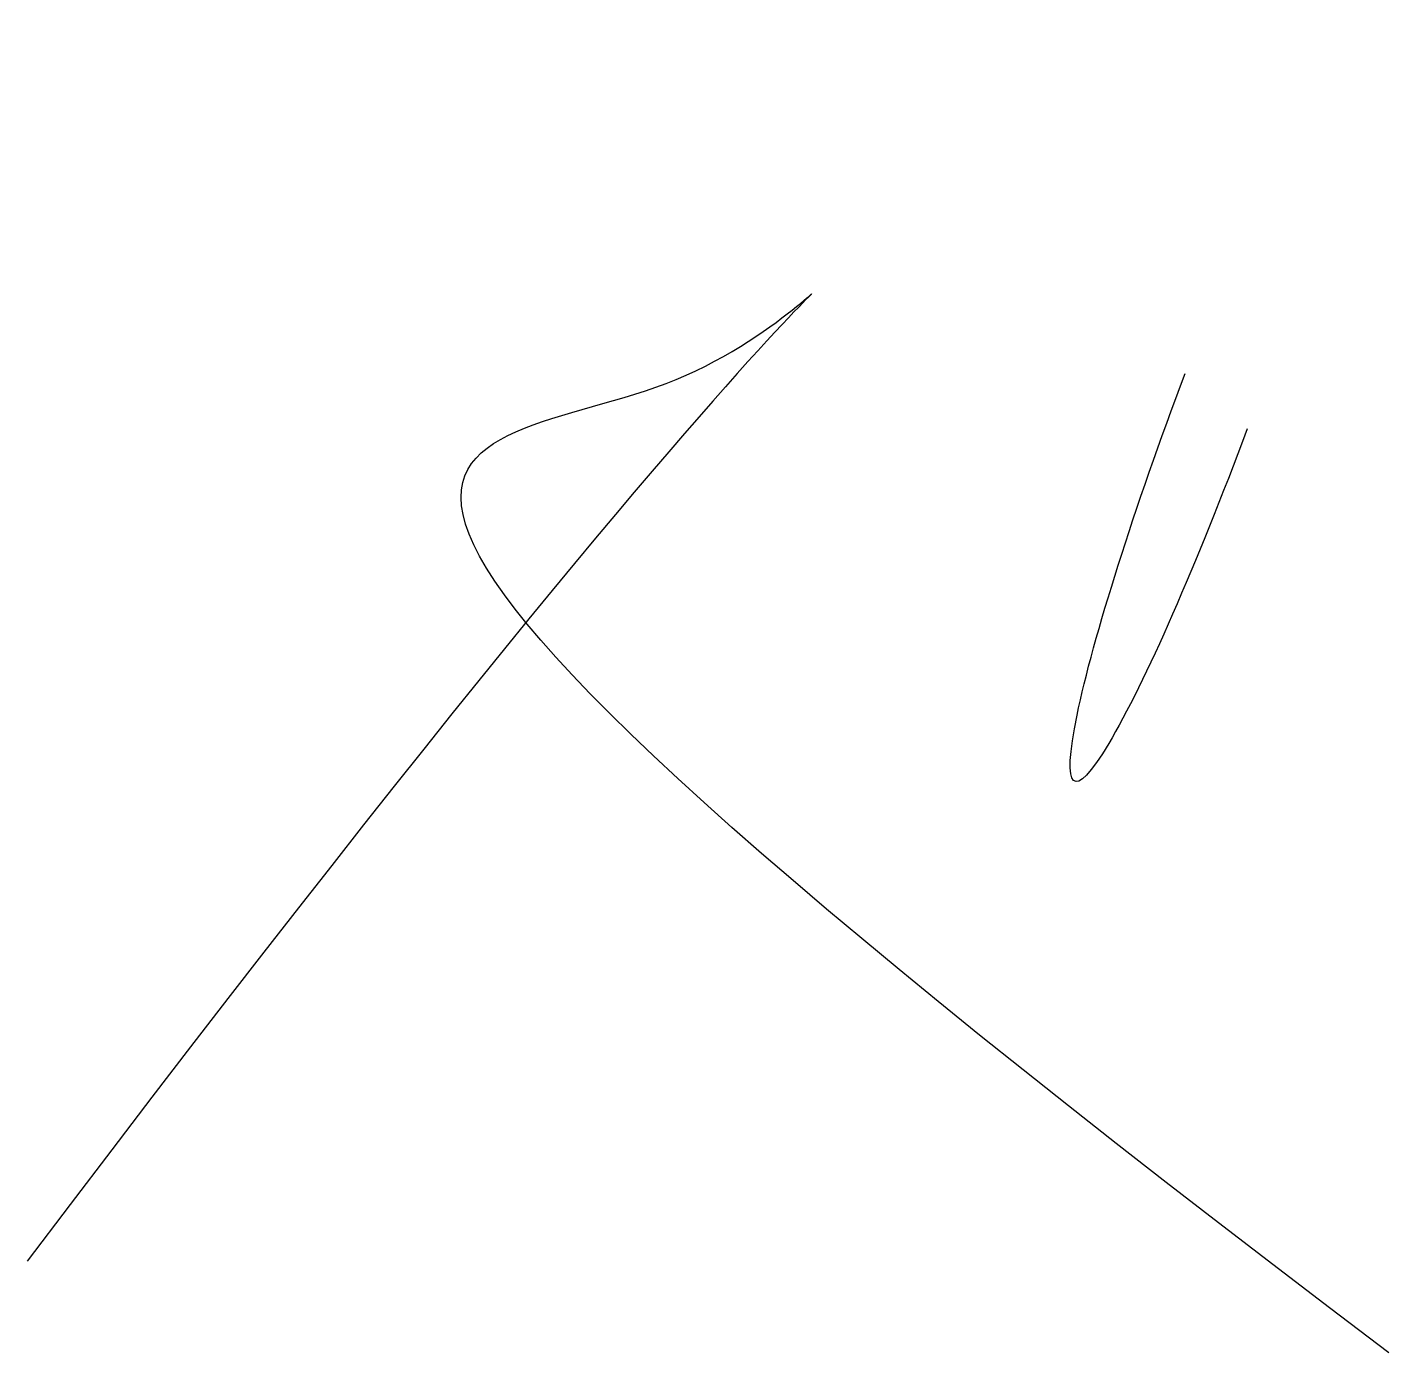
# Model space of a CAD drawing. Header units: centimetres. Extents: x -4.51 to 4.75, y -4.93 to 4.08.
import ezdxf

# ---------------------------------------------------------------- set-up
doc = ezdxf.new("R2010")
doc.units = ezdxf.units.CM

msp = doc.modelspace()

# ---------------------------------------------------------------- linework, layer by layer
at = {"extrusion": (-0.759753, 0.282051, -0.080792)}
msp.add_arc((-2.5804, -2.2639, -2.6028), 2.6546, 270, -265.52338, dxfattribs=at)
msp.add_open_spline([(4.7461, -4.9341, 1.1891), (-4.0079, 1.6841, -4.2119), (0.8944, 0.4868, -1.2853), (1.8302, 4.0787, 4.4295), (-4.5098, -4.3107, -2.1768)], degree=3)

doc.saveas('drawing.dxf')
